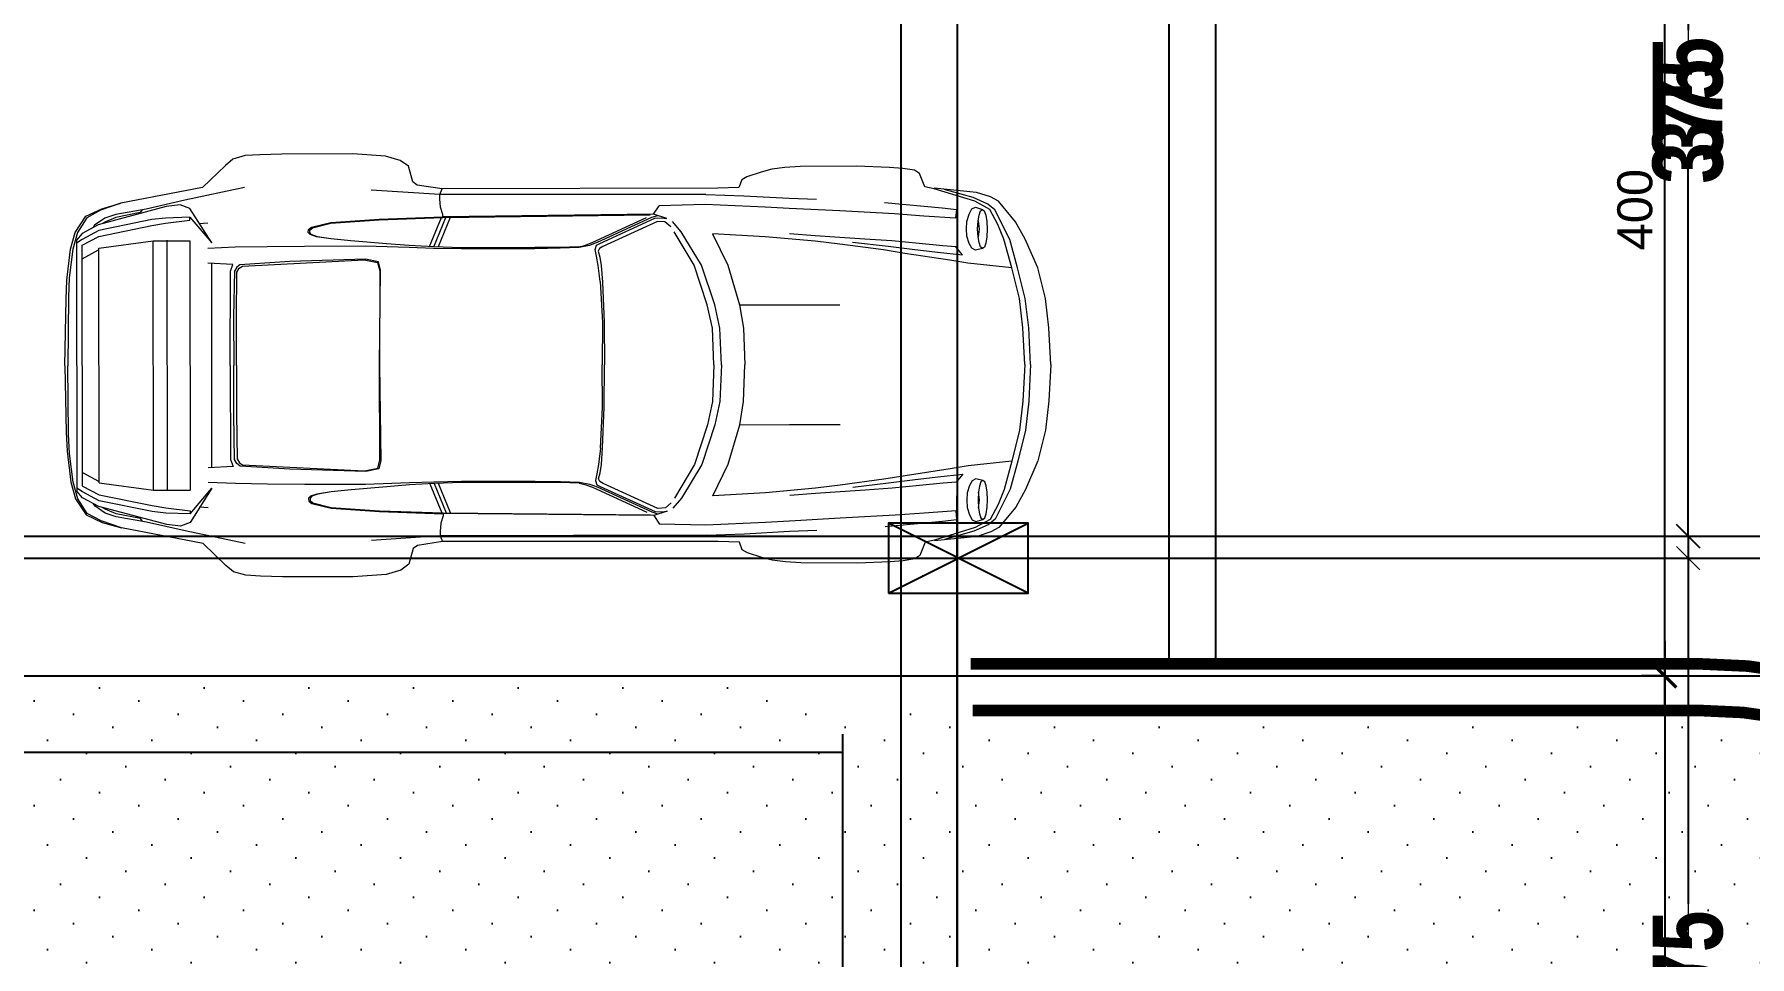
# Model space of a CAD drawing. Extents: x 285329 to 658348, y -83126 to -16980.
# Drawn here: x 323740 to 324477, y -35148 to -34752 of the extents above; entities that cross this region are included whole.
import ezdxf

# ---------------------------------------------------------------- set-up
doc = ezdxf.new("R2010")
doc.units = 0
doc.layers.get('0').update_dxf_attribs({"linetype": 'CONTINUOUS'})
doc.layers.get('DEFPOINTS').update_dxf_attribs({"color": 9, "linetype": 'CONTINUOUS'})
for name, color, linetype in [('AXIS', 1, 'CONTINUOUS'), ('COLUMN', 5, 'CONTINUOUS'), ('DIM', 3, 'CONTINUOUS'), ('FURNITURE', 4, 'CONTINUOUS'), ('WALL', 7, 'CONTINUOUS'), ('WALL1', 2, 'CONTINUOUS')]:
    doc.layers.add(name, color=color, linetype=linetype)
doc.layers.add('FIGURES', color=153, linetype='CONTINUOUS', lineweight=0)
doc.layers.add('VIS', color=8, linetype='CONTINUOUS', lineweight=18)
doc.styles.add('CITYBLUEPRINT', font='cityb___.ttf', dxfattribs={"width": 0.8})
doc.styles.get("Standard").update_dxf_attribs({"font": 'sanss___.ttf', "height": 15})
doc.dimstyles.new('50', dxfattribs={"dimtxt": 30, "dimasz": 10, "dimexe": 5, "dimexo": 6, "dimgap": 5, "dimtad": 0, "dimdec": 0, "dimdsep": 46, "dimtxsty": 'CITYBLUEPRINT', "dimblk1": 'OBLIQUE', "dimblk2": 'OBLIQUE', "dimsah": 1, "dimcen": 0.05, "dimdle": 0.03, "dimclre": 22, "dimclrt": 7, "dimadec": 0, "dimazin": 0, "dimtfac": 1, "dimtdec": 0, "dimtix": 1, "dimtmove": 0, "dimatfit": 3, "dimldrblk": 'OBLIQUE', "dimfxl": 1, "dimtolj": 1, "dimtzin": 0, "dimarcsym": 0})
doc.dimstyles.get("Standard").update_dxf_attribs({"dimtxt": 50, "dimasz": 10, "dimexe": 10, "dimexo": 30, "dimgap": 5, "dimtad": 1, "dimdec": 0, "dimdsep": 46, "dimtxsty": 'Standard', "dimblk1": 'ARCHTICK', "dimblk2": 'ARCHTICK', "dimsah": 1, "dimcen": 2.5, "dimdle": 15, "dimclrd": 3, "dimclre": 3, "dimclrt": 3, "dimazin": 0, "dimtfac": 1, "dimtdec": 0, "dimtmove": 2, "dimatfit": 2, "dimldrblk": 'ARCHTICK', "dimfxl": 1.0455, "dimfxlon": 1, "dimtolj": 1, "dimtzin": 0, "dimarcsym": 0})

# ---------------------------------------------------------------- blocks, each defined once
blk = doc.blocks.new('_ARCHTICK')
at = {"color": 0, "linetype": 'ByBlock', "const_width": 0.15}
blk.add_lwpolyline([(-0.5, -0.5), (0.5, 0.5)], dxfattribs=at)
blk = doc.blocks.new('*D3024')
at = {"layer": 'DEFPOINTS', "color": 0, "linetype": 'ByBlock', "lineweight": 5, "ltscale": 3, "transparency": 16777216}
for p in [(324440.12, -34627.69), (324440.12, -34627.69), (324440.12, -35027.69)]:
    blk.add_point(p, dxfattribs=at)
at = {"layer": 'WALL1', "color": 3, "linetype": 'ByBlock', "lineweight": -2, "ltscale": 3, "transparency": 16777216}
for p, q in [((324440.12, -35042.69), (324440.12, -34612.69)), ((324440.12, -34627.69), (324430.12, -34627.69)), ((324440.12, -35027.69), (324430.12, -35027.69))]:
    blk.add_line(p, q, dxfattribs=at)
at = {"layer": 'WALL1', "color": 3, "linetype": 'ByBlock', "lineweight": -2, "ltscale": 3, "transparency": 16777216, "xscale": 10, "yscale": 10, "zscale": 10}
for p, rotation in [((324440.12, -34627.69), 90), ((324440.12, -35027.69), 270)]:
    blk.add_blockref('_ARCHTICK', p, dxfattribs=dict(at, rotation=rotation))
at = {"layer": 'WALL1', "color": 3, "linetype": 'ByBlock', "ltscale": 3, "transparency": 16777216, "insert": (324427.39, -34827.69), "char_height": 15, "attachment_point": 5, "rotation": 90}
blk.add_mtext('\\A1;400', dxfattribs=at)
blk = doc.blocks.new('*D3027')
at = {"layer": 'DEFPOINTS', "color": 0, "linetype": 'ByBlock', "lineweight": 5, "ltscale": 3, "transparency": 16777216}
for p in [(324402.81, -35027.69), (324402.81, -35427.69), (324440.12, -35427.69)]:
    blk.add_point(p, dxfattribs=at)
at = {"layer": 'WALL1', "color": 3, "linetype": 'ByBlock', "lineweight": -2, "ltscale": 3, "transparency": 16777216}
for p, q in [((324440.12, -35012.69), (324440.12, -35442.69)), ((324439.07, -35027.69), (324450.12, -35027.69)), ((324439.07, -35427.69), (324450.12, -35427.69))]:
    blk.add_line(p, q, dxfattribs=at)
at = {"layer": 'WALL1', "color": 3, "linetype": 'ByBlock', "lineweight": -2, "ltscale": 3, "transparency": 16777216, "xscale": 10, "yscale": 10, "zscale": 10}
for p, rotation in [((324440.12, -35027.69), 90), ((324440.12, -35427.69), 270)]:
    blk.add_blockref('_ARCHTICK', p, dxfattribs=dict(at, rotation=rotation))
at = {"layer": 'WALL1', "color": 3, "linetype": 'ByBlock', "ltscale": 3, "transparency": 16777216, "insert": (324427.39, -35227.69), "char_height": 15, "attachment_point": 5, "rotation": 90}
blk.add_mtext('\\A1;400', dxfattribs=at)
blk = doc.blocks.new('XREF1$0$02PCAR09')
at = {"color": 0, "linetype": 'ByBlock'}
for p, q in [((-138.14, 34.83), (-139.39, 33.77)), ((-136.04, 35.43), (-138.14, 34.83)), ((-133.57, 35.58), (-136.04, 35.43)), ((-129.86, 35.7), (-133.57, 35.58)), ((-117.88, 35.7), (-129.86, 35.7)), ((-112.33, 35.34), (-117.88, 35.7)), ((-109.85, 34.59), (-112.33, 35.34)), ((-139.39, 33.77), (-143.26, 30.05)), ((-108.47, 33.6), (-109.85, 34.59)), ((-107.73, 30.95), (-108.47, 33.6)), ((-48.85, 32.53), (-51.29, 31.76)), ((-47.09, 33.02), (-48.85, 32.53)), ((-44.85, 33.29), (-47.09, 33.02)), ((-42.26, 33.45), (-44.85, 33.29)), ((-32.75, 33.53), (-42.26, 33.45)), ((-27.18, 33.31), (-32.75, 33.53)), ((-24.96, 33.14), (-27.18, 33.31)), ((-22.98, 32.83), (-24.96, 33.14)), ((-22.13, 32.24), (-22.98, 32.83)), ((-21.22, 30), (-22.13, 32.24)), ((-143.26, 30.05), (-157.04, 27.42)), ((-136.16, 30.07), (-146.25, 27.9)), ((-103.18, 28.82), (-114.79, 29.59)), ((-107, 30.43), (-107.73, 30.95)), ((-102.8, 29.76), (-107, 30.43)), ((-103.18, 28.82), (-102.8, 29.76)), ((-56.22, 29.83), (-102.8, 29.76)), ((-52.64, 29.95), (-56.22, 29.83)), ((-52.16, 31.23), (-52.64, 29.95)), ((-51.29, 31.76), (-52.16, 31.23)), ((-19.65, 29.66), (-21.22, 30)), ((-12.48, 29.04), (-19.65, 29.78)), ((-12.79, 27.56), (-19.65, 29.66)), ((-13.04, 28.18), (-17.96, 29.55)), ((-10.14, 28.29), (-12.48, 29.04)), ((-162.98, 25.22), (-160.29, 26.5)), ((-160.49, 26.23), (-162.81, 24.98)), ((-149.39, 26.87), (-160.88, 23.8)), ((-157.04, 27.42), (-160.49, 26.23)), ((-160.29, 26.5), (-157.04, 27.42)), ((-152.81, 26.43), (-157.91, 25.53)), ((-153.47, 26.28), (-153.83, 25.85)), ((-146.25, 27.9), (-152.81, 26.43)), ((-147.04, 27.13), (-149.39, 26.87)), ((-145.43, 26.52), (-147.04, 27.13)), ((-141.73, 20.71), (-145.43, 26.52)), ((-58.2, 28.79), (-103.18, 28.82)), ((-103.18, 28.09), (-103.18, 28.82)), ((-103.06, 26.7), (-103.18, 28.09)), ((-102.68, 25.44), (-103.06, 26.7)), ((-67.1, 25.46), (-66.11, 26.89)), ((-58.32, 27.06), (-66.11, 26.89)), ((-48.2, 26.63), (-58.32, 27.06)), ((-58.2, 28.77), (-51.78, 28.55)), ((-51.78, 28.55), (-44.15, 28.14)), ((-44.15, 26.41), (-48.2, 26.63)), ((-44.15, 28.14), (-39.54, 27.93)), ((-35.6, 25.95), (-44.15, 26.41)), ((-28.03, 27.35), (-18.29, 26.45)), ((-18.29, 26.45), (-15.88, 26.19)), ((-15.88, 26.19), (-16.03, 24.72)), ((-13.76, 25.41), (-13.28, 26.26)), ((-13.28, 26.26), (-12.67, 26.55)), ((-10.59, 27.09), (-13.04, 28.18)), ((-10.26, 26.19), (-12.79, 27.56)), ((-12.67, 26.55), (-11.49, 26.19)), ((-11.81, 25.93), (-11.49, 26.19)), ((-11.49, 26.19), (-11.18, 25.93)), ((-9.43, 26.13), (-10.59, 27.09)), ((-8.9, 23.63), (-10.26, 26.19)), ((-8.78, 27.56), (-10.14, 28.29)), ((-6.9, 21.08), (-9.43, 26.13)), ((-5.94, 24.09), (-8.78, 27.56)), ((-164.79, 22.49), (-162.98, 25.22)), ((-162.81, 24.98), (-164.42, 22.49)), ((-160.88, 23.8), (-163.6, 22.32)), ((-161.5, 23.73), (-161.74, 23.33)), ((-159.78, 24.91), (-161.5, 23.73)), ((-151.85, 24.65), (-160.77, 22.81)), ((-160.77, 21.82), (-151.85, 23.66)), ((-159.78, 24.24), (-160.17, 23.99)), ((-157.91, 25.53), (-159.78, 24.91)), ((-157.91, 25.01), (-159.78, 24.24)), ((-153.83, 25.85), (-157.91, 25.01)), ((-149.51, 24.91), (-151.85, 24.65)), ((-151.85, 23.66), (-149.51, 24.04)), ((-145.43, 25.03), (-149.51, 24.91)), ((-149.51, 24.04), (-145.43, 24.53)), ((-145.43, 25.03), (-141.73, 20.73)), ((-145.43, 24.53), (-145.43, 25.03)), ((-142.39, 24.02), (-143.85, 23.95)), ((-125.37, 22.96), (-124.86, 23.34)), ((-125.13, 22.84), (-124.69, 23.22)), ((-124.86, 23.34), (-121.58, 24.14)), ((-124.69, 23.22), (-121.6, 24.01)), ((-121.6, 24.01), (-113.44, 24.57)), ((-121.58, 24.14), (-113.44, 24.69)), ((-113.44, 24.69), (-102.68, 25.08)), ((-113.44, 24.57), (-102.68, 24.96)), ((-104.9, 20.03), (-102.9, 24.96)), ((-104.22, 19.99), (-102.17, 24.96)), ((-101.45, 24.96), (-103.47, 19.98)), ((-67.1, 25.44), (-102.68, 25.06)), ((-102.68, 25.08), (-102.68, 25.44)), ((-102.68, 24.94), (-67.65, 25.32)), ((-102.68, 25.06), (-102.68, 24.94)), ((-77.45, 20.66), (-68.24, 24.88)), ((-67.39, 24.89), (-76.59, 20.66)), ((-76.17, 20.52), (-66.86, 24.77)), ((-66.4, 24.24), (-75.65, 20.03)), ((-66.42, 25.2), (-67.39, 24.89)), ((-67.1, 25.54), (-67.1, 25.54)), ((-64.81, 24.72), (-67.1, 25.46)), ((-66.86, 24.77), (-65.78, 24.81)), ((-65.14, 24.16), (-66.4, 24.24)), ((-65.78, 24.81), (-64.81, 24.72)), ((-64.13, 23.29), (-65.14, 24.16)), ((-62.4, 22.49), (-63.89, 24.21)), ((-26.33, 25.46), (-35.6, 25.95)), ((-21.41, 25.08), (-26.33, 25.46)), ((-16.03, 24.72), (-21.41, 25.08)), ((-14.22, 22.91), (-14.12, 24.14)), ((-14.12, 24.14), (-13.76, 25.41)), ((-12.31, 22.86), (-12.22, 24.26)), ((-12.22, 24.26), (-12.07, 25.22)), ((-12.22, 24.26), (-12.04, 22.86)), ((-12.07, 25.22), (-11.81, 25.93)), ((-11.18, 25.93), (-10.93, 25.22)), ((-10.93, 25.22), (-10.74, 24.13)), ((-10.74, 24.13), (-10.69, 22.86)), ((-7.91, 21.15), (-8.9, 23.63)), ((-4.27, 21.14), (-5.94, 24.09)), ((-165.56, 19.69), (-164.79, 22.49)), ((-164.42, 22.49), (-165.19, 19.69)), ((-163.6, 22.32), (-164.59, 21.21)), ((-163.6, 21.32), (-164.59, 20.71)), ((-164.59, -21.21), (-164.59, 21.21)), ((-160.77, 22.81), (-163.6, 21.32)), ((-163.6, 20.33), (-160.77, 21.82)), ((-163.6, 20.33), (-163.6, -20.33)), ((-160.77, 19.82), (-151.61, 21.07)), ((-151.61, 21.07), (-151.61, -21.07)), ((-151.61, 21.07), (-145.43, 21.07)), ((-149.26, 21.07), (-149.26, -21.19)), ((-145.43, -21.07), (-145.43, 21.07)), ((-125.42, 22.45), (-125.37, 22.96)), ((-125.08, 22.11), (-125.42, 22.45)), ((-125.15, 22.43), (-125.13, 22.84)), ((-124.89, 22.11), (-125.15, 22.43)), ((-124.01, 21.73), (-125.08, 22.11)), ((-123.84, 21.73), (-124.89, 22.11)), ((-121.62, 21.38), (-124.01, 21.73)), ((-121.62, 21.38), (-123.84, 21.73)), ((-118.22, 21.03), (-121.62, 21.38)), ((-112.19, 20.51), (-118.22, 21.03)), ((-108.37, 20.23), (-112.19, 20.51)), ((-78.74, 20.2), (-77.45, 20.66)), ((-77.21, 20.44), (-77.89, 20.2)), ((-76.59, 20.66), (-77.21, 20.44)), ((-76.71, 20.25), (-76.17, 20.52)), ((-60.22, 16.82), (-63.6, 22.49)), ((-58.97, 16.82), (-62.4, 22.49)), ((-57.13, 22.11), (-54.53, 16.8)), ((-48.2, 21.63), (-57.13, 22.11)), ((-39.78, 20.85), (-48.2, 21.63)), ((-39.78, 21.75), (-44.12, 22.11)), ((-35.6, 21.46), (-39.78, 21.75)), ((-35.6, 20.37), (-39.78, 20.85)), ((-31.38, 21.21), (-35.6, 21.46)), ((-28.21, 19.38), (-35.6, 20.37)), ((-33.48, 20.69), (-27.45, 19.99)), ((-26.79, 20.88), (-31.38, 21.21)), ((-22.2, 20.45), (-26.79, 20.88)), ((-18.2, 20.06), (-22.2, 20.45)), ((-14.12, 21.68), (-14.22, 22.91)), ((-13.76, 20.44), (-14.12, 21.68)), ((-13.28, 19.65), (-13.76, 20.44)), ((-12.24, 21.56), (-12.31, 22.86)), ((-12.04, 22.86), (-12.24, 21.56)), ((-12.07, 20.57), (-12.24, 21.58)), ((-11.81, 19.84), (-12.07, 20.57)), ((-10.93, 20.51), (-11.18, 19.81)), ((-10.74, 21.58), (-10.93, 20.51)), ((-10.69, 22.86), (-10.74, 21.58)), ((-6.56, 16.32), (-7.91, 21.15)), ((-5.57, 16.32), (-6.9, 21.08)), ((-2.17, 16.31), (-4.27, 21.14)), ((-166.21, 14.44), (-165.56, 19.69)), ((-165.19, 19.69), (-165.8, 14.82)), ((-163.6, 18.05), (-160.88, 19.53)), ((-160.77, 19.82), (-160.77, -19.82)), ((-137.77, 19.96), (-142.39, 19.75)), ((-132.34, 20.03), (-137.77, 19.96)), ((-128.55, 17.52), (-136.98, 17.01)), ((-136.55, 16.78), (-115.95, 17.82)), ((-126.04, 20.1), (-132.34, 20.03)), ((-115.76, 17.94), (-128.55, 17.52)), ((-115.78, 20.11), (-126.04, 20.1)), ((-115.95, 17.82), (-113.73, 17.36)), ((-108.37, 19.87), (-115.78, 20.11)), ((-113.56, 17.48), (-115.76, 17.94)), ((-113.2, 16.07), (-113.56, 17.48)), ((-104.22, 19.99), (-108.37, 20.23)), ((-104.27, 19.73), (-108.37, 19.87)), ((-99.56, 19.65), (-104.27, 19.73)), ((-99.52, 19.84), (-104.22, 19.99)), ((-87.11, 19.64), (-99.56, 19.65)), ((-87.11, 19.87), (-99.52, 19.84)), ((-82.86, 19.87), (-87.11, 19.87)), ((-82.86, 19.72), (-87.11, 19.64)), ((-79.67, 19.98), (-82.86, 19.87)), ((-79.63, 19.86), (-82.86, 19.72)), ((-79.67, 19.96), (-78.74, 20.2)), ((-77.89, 20.2), (-79.63, 19.86)), ((-76.95, 19.52), (-76.71, 20.25)), ((-76.73, 18.37), (-76.95, 19.52)), ((-76.42, 16.82), (-76.73, 18.37)), ((-76.22, 19.69), (-76.44, 19.24)), ((-76.44, 19.24), (-76.15, 18.22)), ((-75.65, 20.03), (-76.22, 19.69)), ((-76.15, 18.22), (-75.93, 16.82)), ((-24.62, 18.78), (-28.21, 19.38)), ((-27.45, 19.99), (-23.36, 19.5)), ((-17.01, 17.6), (-24.62, 18.78)), ((-23.36, 19.5), (-19.12, 18.97)), ((-19.12, 18.97), (-14.89, 18.51)), ((-16, 19.87), (-18.2, 20.06)), ((-13.95, 17.11), (-17.01, 17.6)), ((-14.89, 18.51), (-16, 19.87)), ((-12.67, 19.33), (-13.28, 19.65)), ((-11.49, 19.6), (-12.67, 19.33)), ((-11.49, 19.6), (-11.81, 19.84)), ((-11.18, 19.81), (-11.49, 19.6)), ((-165.8, 14.82), (-165.94, 11.59)), ((-138.14, 17.06), (-142.38, 17.26)), ((-141.73, 17.26), (-141.73, -17.16)), ((-138.66, 0), (-138.57, 15.9)), ((-138.57, 15.9), (-138.14, 17.06)), ((-137.9, 15.9), (-138.04, 8.28)), ((-137.51, 16.58), (-137.9, 15.9)), ((-137.56, 8.16), (-137.48, 15.78)), ((-136.98, 17.01), (-137.51, 16.58)), ((-137.48, 15.78), (-137.08, 16.44)), ((-137.08, 16.44), (-136.55, 16.78)), ((-113.73, 17.36), (-113.35, 15.95)), ((-113.4, -0.02), (-113.2, 16.07)), ((-113.35, 15.95), (-113.4, 0.02)), ((-76.1, 14.07), (-76.42, 16.82)), ((-75.93, 16.82), (-75.72, 13.98)), ((-60.22, 16.82), (-60.22, 16.82)), ((-58, 10.14), (-60.22, 16.82)), ((-56.75, 10.14), (-58.97, 16.82)), ((-54.53, 16.8), (-52.55, 10.14)), ((-6.56, 16.32), (-13.95, 17.11)), ((-5.26, 11.13), (-6.56, 16.32)), ((-4.27, 11.13), (-5.57, 16.32)), ((-0.87, 11.13), (-2.17, 16.31)), ((-166.35, 11.22), (-166.21, 14.44)), ((-165.94, 11.59), (-166.08, 0)), ((-76.1, 14.07), (-75.74, 7.15)), ((-75.72, 13.98), (-75.43, 7.15)), ((-166.57, 0.02), (-166.35, 11.22)), ((-57.13, 6.18), (-58, 10.14)), ((-55.9, 6.18), (-56.75, 10.14)), ((-52.55, 10.14), (-44.12, 10.09)), ((-52.55, 10.14), (-51.92, 6.18)), ((-44.12, 10.09), (-35.6, 10.09)), ((-4.7, 6.2), (-5.26, 11.13)), ((-3.7, 6.2), (-4.27, 11.13)), ((-0.31, 6.18), (-0.87, 11.13)), ((-138.04, 8.28), (-138.04, 0)), ((-137.56, 0), (-137.56, 8.16)), ((-75.74, 7.15), (-75.77, 0)), ((-75.43, 7.15), (-75.4, 0)), ((-56.89, 0), (-57.13, 6.18)), ((-55.64, 0), (-55.9, 6.18)), ((-51.92, 6.18), (-51.68, 0)), ((-4.39, 0), (-4.7, 6.2)), ((-3.4, 0), (-3.7, 6.2)), ((0, 0), (-0.31, 6.18)), ((-165.94, -11.59), (-166.08, 0)), ((-138.66, 0), (-138.57, -15.9)), ((-138.04, -8.28), (-138.04, 0)), ((-137.56, 0), (-137.56, -8.16)), ((-113.4, 0.02), (-113.2, -16.07)), ((-75.74, -7.15), (-75.77, 0)), ((-75.43, -7.15), (-75.4, 0)), ((-56.89, 0), (-57.13, -6.18)), ((-55.64, 0), (-55.9, -6.18)), ((-51.92, -6.18), (-51.68, 0)), ((-4.39, 0), (-4.7, -6.2)), ((-3.4, 0), (-3.7, -6.2)), ((0, 0), (-0.31, -6.18)), ((-166.57, -0.02), (-166.35, -11.22)), ((-113.35, -15.95), (-113.4, -0.02)), ((-137.9, -15.9), (-138.04, -8.28)), ((-137.56, -8.16), (-137.48, -15.78)), ((-76.1, -14.07), (-75.74, -7.15)), ((-75.72, -13.98), (-75.43, -7.15)), ((-57.13, -6.18), (-58, -10.14)), ((-55.9, -6.18), (-56.75, -10.14)), ((-52.55, -10.14), (-51.92, -6.18)), ((-4.7, -6.2), (-5.26, -11.13)), ((-3.7, -6.2), (-4.27, -11.13)), ((-0.31, -6.18), (-0.87, -11.13)), ((-166.35, -11.22), (-166.21, -14.44)), ((-58, -10.14), (-60.22, -16.82)), ((-56.75, -10.14), (-58.97, -16.82)), ((-54.53, -16.8), (-52.55, -10.14)), ((-52.55, -10.14), (-44.12, -10.09)), ((-44.12, -10.09), (-35.6, -10.09)), ((-5.26, -11.13), (-6.56, -16.32)), ((-4.27, -11.13), (-5.57, -16.32)), ((-0.87, -11.13), (-2.17, -16.31)), ((-166.21, -14.44), (-165.56, -19.69)), ((-165.8, -14.82), (-165.94, -11.59)), ((-76.1, -14.07), (-76.42, -16.82)), ((-75.93, -16.82), (-75.72, -13.98)), ((-165.19, -19.69), (-165.8, -14.82)), ((-138.14, -17.06), (-142.38, -17.26)), ((-138.57, -15.9), (-138.14, -17.06)), ((-137.51, -16.58), (-137.9, -15.9)), ((-136.98, -17.01), (-137.51, -16.58)), ((-137.48, -15.78), (-137.08, -16.44)), ((-137.08, -16.44), (-136.55, -16.78)), ((-128.55, -17.52), (-136.98, -17.01)), ((-136.55, -16.78), (-115.95, -17.82)), ((-115.95, -17.82), (-113.73, -17.36)), ((-113.73, -17.36), (-113.35, -15.95)), ((-113.2, -16.07), (-113.56, -17.48)), ((-76.42, -16.82), (-76.73, -18.37)), ((-76.15, -18.22), (-75.93, -16.82)), ((-60.22, -16.82), (-63.6, -22.49)), ((-58.97, -16.82), (-62.4, -22.49)), ((-60.22, -16.82), (-60.22, -16.82)), ((-57.13, -22.11), (-54.53, -16.8)), ((-13.95, -17.11), (-17.01, -17.6)), ((-6.56, -16.32), (-13.95, -17.11)), ((-6.56, -16.32), (-7.91, -21.15)), ((-5.57, -16.32), (-6.9, -21.08)), ((-2.17, -16.31), (-4.27, -21.14)), ((-165.56, -19.69), (-164.79, -22.49)), ((-164.42, -22.49), (-165.19, -19.69)), ((-163.6, -18.05), (-160.88, -19.53)), ((-160.77, -19.82), (-151.61, -21.07)), ((-137.77, -19.96), (-142.39, -19.75)), ((-132.34, -20.03), (-137.77, -19.96)), ((-126.04, -20.1), (-132.34, -20.03)), ((-115.76, -17.94), (-128.55, -17.52)), ((-115.78, -20.11), (-126.04, -20.1)), ((-108.37, -19.87), (-115.78, -20.11)), ((-113.56, -17.48), (-115.76, -17.94)), ((-108.37, -20.23), (-112.19, -20.51)), ((-104.27, -19.73), (-108.37, -19.87)), ((-104.22, -19.99), (-108.37, -20.23)), ((-104.9, -20.03), (-102.9, -24.96)), ((-99.56, -19.65), (-104.27, -19.73)), ((-99.52, -19.84), (-104.22, -19.99)), ((-104.22, -19.99), (-102.17, -24.96)), ((-101.45, -24.96), (-103.47, -19.98)), ((-87.11, -19.64), (-99.56, -19.65)), ((-87.11, -19.87), (-99.52, -19.84)), ((-82.86, -19.72), (-87.11, -19.64)), ((-82.86, -19.87), (-87.11, -19.87)), ((-79.63, -19.86), (-82.86, -19.72)), ((-79.67, -19.98), (-82.86, -19.87)), ((-79.67, -19.96), (-78.74, -20.2)), ((-77.89, -20.2), (-79.63, -19.86)), ((-78.74, -20.2), (-77.45, -20.66)), ((-77.21, -20.44), (-77.89, -20.2)), ((-76.73, -18.37), (-76.95, -19.52)), ((-76.95, -19.52), (-76.71, -20.25)), ((-76.71, -20.25), (-76.17, -20.52)), ((-76.44, -19.24), (-76.15, -18.22)), ((-76.22, -19.69), (-76.44, -19.24)), ((-75.65, -20.03), (-76.22, -19.69)), ((-66.4, -24.24), (-75.65, -20.03)), ((-28.21, -19.38), (-35.6, -20.37)), ((-33.48, -20.69), (-27.45, -19.99)), ((-24.62, -18.78), (-28.21, -19.38)), ((-27.45, -19.99), (-23.36, -19.5)), ((-17.01, -17.6), (-24.62, -18.78)), ((-23.36, -19.5), (-19.12, -18.97)), ((-18.2, -20.06), (-22.2, -20.45)), ((-19.12, -18.97), (-14.89, -18.51)), ((-16, -19.87), (-18.2, -20.06)), ((-14.89, -18.51), (-16, -19.87)), ((-13.28, -19.65), (-13.76, -20.44)), ((-12.67, -19.33), (-13.28, -19.65)), ((-11.49, -19.6), (-12.67, -19.33)), ((-11.81, -19.84), (-12.07, -20.57)), ((-11.49, -19.6), (-11.81, -19.84)), ((-11.18, -19.81), (-11.49, -19.6)), ((-10.93, -20.51), (-11.18, -19.81)), ((-164.79, -22.49), (-162.98, -25.22)), ((-163.6, -21.32), (-164.59, -20.71)), ((-163.6, -22.32), (-164.59, -21.21)), ((-162.81, -24.98), (-164.42, -22.49)), ((-163.6, -20.33), (-160.77, -21.82)), ((-160.77, -22.81), (-163.6, -21.32)), ((-160.88, -23.8), (-163.6, -22.32)), ((-160.77, -21.82), (-151.85, -23.66)), ((-151.85, -24.65), (-160.77, -22.81)), ((-151.61, -21.07), (-145.43, -21.07)), ((-141.73, -20.71), (-145.43, -26.52)), ((-145.43, -25.03), (-141.73, -20.73)), ((-125.08, -22.11), (-125.42, -22.45)), ((-125.42, -22.45), (-125.37, -22.96)), ((-125.37, -22.96), (-124.86, -23.34)), ((-124.89, -22.11), (-125.15, -22.43)), ((-125.15, -22.43), (-125.13, -22.84)), ((-125.13, -22.84), (-124.69, -23.22)), ((-124.01, -21.73), (-125.08, -22.11)), ((-123.84, -21.73), (-124.89, -22.11)), ((-121.62, -21.38), (-124.01, -21.73)), ((-121.62, -21.38), (-123.84, -21.73)), ((-118.22, -21.03), (-121.62, -21.38)), ((-112.19, -20.51), (-118.22, -21.03)), ((-77.45, -20.66), (-68.24, -24.88)), ((-76.59, -20.66), (-77.21, -20.44)), ((-67.39, -24.89), (-76.59, -20.66)), ((-76.17, -20.52), (-66.86, -24.77)), ((-62.4, -22.49), (-63.89, -24.21)), ((-48.2, -21.63), (-57.13, -22.11)), ((-39.78, -20.85), (-48.2, -21.63)), ((-39.78, -21.75), (-44.12, -22.11)), ((-35.6, -20.37), (-39.78, -20.85)), ((-35.6, -21.46), (-39.78, -21.75)), ((-31.38, -21.21), (-35.6, -21.46)), ((-26.79, -20.88), (-31.38, -21.21)), ((-22.2, -20.45), (-26.79, -20.88)), ((-14.12, -21.68), (-14.22, -22.91)), ((-14.22, -22.91), (-14.12, -24.14)), ((-13.76, -20.44), (-14.12, -21.68)), ((-12.24, -21.56), (-12.31, -22.86)), ((-12.31, -22.86), (-12.22, -24.26)), ((-12.07, -20.57), (-12.24, -21.58)), ((-12.04, -22.86), (-12.24, -21.56)), ((-12.22, -24.26), (-12.04, -22.86)), ((-10.74, -21.58), (-10.93, -20.51)), ((-10.69, -22.86), (-10.74, -21.58)), ((-10.74, -24.13), (-10.69, -22.86)), ((-6.9, -21.08), (-9.43, -26.13)), ((-7.91, -21.15), (-8.9, -23.63)), ((-4.27, -21.14), (-5.94, -24.09)), ((-162.98, -25.22), (-160.29, -26.5)), ((-160.49, -26.23), (-162.81, -24.98)), ((-161.5, -23.73), (-161.74, -23.33)), ((-159.78, -24.91), (-161.5, -23.73)), ((-149.39, -26.87), (-160.88, -23.8)), ((-159.78, -24.24), (-160.17, -23.99)), ((-157.91, -25.01), (-159.78, -24.24)), ((-157.91, -25.53), (-159.78, -24.91)), ((-153.83, -25.85), (-157.91, -25.01)), ((-152.81, -26.43), (-157.91, -25.53)), ((-153.47, -26.28), (-153.83, -25.85)), ((-151.85, -23.66), (-149.51, -24.04)), ((-149.51, -24.91), (-151.85, -24.65)), ((-149.51, -24.04), (-145.43, -24.53)), ((-145.43, -25.03), (-149.51, -24.91)), ((-145.43, -24.53), (-145.43, -25.03)), ((-142.39, -24.02), (-143.85, -23.95)), ((-124.86, -23.34), (-121.58, -24.14)), ((-124.69, -23.22), (-121.6, -24.01)), ((-121.6, -24.01), (-113.44, -24.57)), ((-121.58, -24.14), (-113.44, -24.69)), ((-113.44, -24.57), (-102.68, -24.96)), ((-113.44, -24.69), (-102.68, -25.08)), ((-102.68, -25.44), (-103.06, -26.7)), ((-102.68, -25.06), (-102.68, -24.94)), ((-102.68, -24.94), (-67.65, -25.32)), ((-67.1, -25.44), (-102.68, -25.06)), ((-102.68, -25.08), (-102.68, -25.44)), ((-66.42, -25.2), (-67.39, -24.89)), ((-64.81, -24.72), (-67.1, -25.46)), ((-67.1, -25.46), (-66.11, -26.89)), ((-67.1, -25.54), (-67.1, -25.54)), ((-66.86, -24.77), (-65.78, -24.81)), ((-65.14, -24.16), (-66.4, -24.24)), ((-65.78, -24.81), (-64.81, -24.72)), ((-64.13, -23.29), (-65.14, -24.16)), ((-35.6, -25.95), (-44.15, -26.41)), ((-26.33, -25.46), (-35.6, -25.95)), ((-21.41, -25.08), (-26.33, -25.46)), ((-16.03, -24.72), (-21.41, -25.08)), ((-15.88, -26.19), (-16.03, -24.72)), ((-14.12, -24.14), (-13.76, -25.41)), ((-13.76, -25.41), (-13.28, -26.26)), ((-12.22, -24.26), (-12.07, -25.22)), ((-12.07, -25.22), (-11.81, -25.93)), ((-11.81, -25.93), (-11.49, -26.19)), ((-11.49, -26.19), (-11.18, -25.93)), ((-11.18, -25.93), (-10.93, -25.22)), ((-10.93, -25.22), (-10.74, -24.13)), ((-8.9, -23.63), (-10.26, -26.19)), ((-5.94, -24.09), (-8.78, -27.56)), ((-157.04, -27.42), (-160.49, -26.23)), ((-160.29, -26.5), (-157.04, -27.42)), ((-143.26, -30.05), (-157.04, -27.42)), ((-146.25, -27.9), (-152.81, -26.43)), ((-147.04, -27.13), (-149.39, -26.87)), ((-145.43, -26.52), (-147.04, -27.13)), ((-136.16, -30.07), (-146.25, -27.9)), ((-103.18, -28.82), (-114.79, -29.59)), ((-103.06, -26.7), (-103.18, -28.09)), ((-103.18, -28.09), (-103.18, -28.82)), ((-58.2, -28.79), (-103.18, -28.82)), ((-103.18, -28.82), (-102.8, -29.76)), ((-58.32, -27.06), (-66.11, -26.89)), ((-48.2, -26.63), (-58.32, -27.06)), ((-58.2, -28.77), (-51.78, -28.55)), ((-51.78, -28.55), (-44.15, -28.14)), ((-44.15, -26.41), (-48.2, -26.63)), ((-44.15, -28.14), (-39.54, -27.93)), ((-28.03, -27.35), (-18.29, -26.45)), ((-12.79, -27.56), (-19.65, -29.66)), ((-18.29, -26.45), (-15.88, -26.19)), ((-13.04, -28.18), (-17.96, -29.55)), ((-13.28, -26.26), (-12.67, -26.55)), ((-10.59, -27.09), (-13.04, -28.18)), ((-10.26, -26.19), (-12.79, -27.56)), ((-12.67, -26.55), (-11.49, -26.19)), ((-10.14, -28.29), (-12.48, -29.04)), ((-9.43, -26.13), (-10.59, -27.09)), ((-8.78, -27.56), (-10.14, -28.29)), ((-139.39, -33.77), (-143.26, -30.05)), ((-107.73, -30.95), (-108.47, -33.6)), ((-107, -30.43), (-107.73, -30.95)), ((-102.8, -29.76), (-107, -30.43)), ((-56.22, -29.83), (-102.8, -29.76)), ((-52.64, -29.95), (-56.22, -29.83)), ((-52.16, -31.23), (-52.64, -29.95)), ((-51.29, -31.76), (-52.16, -31.23)), ((-48.85, -32.53), (-51.29, -31.76)), ((-21.22, -30), (-22.13, -32.24)), ((-19.65, -29.66), (-21.22, -30)), ((-12.48, -29.04), (-19.65, -29.78)), ((-138.14, -34.83), (-139.39, -33.77)), ((-109.85, -34.59), (-112.33, -35.34)), ((-108.47, -33.6), (-109.85, -34.59)), ((-47.09, -33.02), (-48.85, -32.53)), ((-44.85, -33.29), (-47.09, -33.02)), ((-42.26, -33.45), (-44.85, -33.29)), ((-32.75, -33.53), (-42.26, -33.45)), ((-27.18, -33.31), (-32.75, -33.53)), ((-24.96, -33.14), (-27.18, -33.31)), ((-22.98, -32.83), (-24.96, -33.14)), ((-22.13, -32.24), (-22.98, -32.83)), ((-136.04, -35.43), (-138.14, -34.83)), ((-133.57, -35.58), (-136.04, -35.43)), ((-129.86, -35.7), (-133.57, -35.58)), ((-117.88, -35.7), (-129.86, -35.7)), ((-112.33, -35.34), (-117.88, -35.7))]:
    blk.add_line(p, q, dxfattribs=at)
blk = doc.blocks.new('_Oblique')
at = {"color": 0, "lineweight": -2}
blk.add_line((-0.5, -0.5), (0.5, 0.5), dxfattribs=at)
blk = doc.blocks.new('*D3056')
at = {"layer": 'DEFPOINTS', "color": 0, "linetype": 'Continuous', "lineweight": 5, "transparency": 16777216}
for p in [(324473.99, -34592.98), (324450.16, -34967.73), (324450.16, -34967.73)]:
    blk.add_point(p, dxfattribs=at)
at = {"layer": 'DIM', "color": 22, "linetype": 'Continuous', "lineweight": -2, "transparency": 16777216}
for p, q in [((324467.99, -34592.98), (324445.16, -34592.98)), ((324444.16, -34967.73), (324445.16, -34967.73))]:
    blk.add_line(p, q, dxfattribs=at)
at = {"layer": 'DIM', "color": 0, "linetype": 'Continuous', "lineweight": -2, "transparency": 16777216}
for p, q in [((324450.16, -34592.95), (324450.16, -34750.67)), ((324450.16, -34967.76), (324450.16, -34810.04))]:
    blk.add_line(p, q, dxfattribs=at)
at = {"layer": 'DIM', "color": 0, "linetype": 'Continuous', "lineweight": -2, "transparency": 16777216, "xscale": 10, "yscale": 10, "zscale": 10}
for p, rotation in [((324450.16, -34592.98), 90), ((324450.16, -34967.73), 270)]:
    blk.add_blockref('_Oblique', p, dxfattribs=dict(at, rotation=rotation))
at = {"layer": 'DIM', "color": 7, "linetype": 'Continuous', "lineweight": 5, "transparency": 16777216, "insert": (324450.16, -34780.35), "char_height": 30, "attachment_point": 5, "rotation": 90, "style": 'CITYBLUEPRINT'}
blk.add_mtext('\\A1;375', dxfattribs=at)
blk = doc.blocks.new('*D3057')
at = {"layer": 'DEFPOINTS', "color": 0, "linetype": 'Continuous', "lineweight": 5, "transparency": 16777216}
for p in [(324450.16, -34967.73), (324450.16, -35342.48), (324450.16, -35342.48)]:
    blk.add_point(p, dxfattribs=at)
at = {"layer": 'DIM', "color": 22, "linetype": 'Continuous', "lineweight": -2, "transparency": 16777216}
for p, q in [((324444.16, -34967.73), (324445.16, -34967.73)), ((324444.16, -35342.48), (324445.16, -35342.48))]:
    blk.add_line(p, q, dxfattribs=at)
at = {"layer": 'DIM', "color": 0, "linetype": 'Continuous', "lineweight": -2, "transparency": 16777216}
for p, q in [((324450.16, -34967.7), (324450.16, -35125.42)), ((324450.16, -35342.51), (324450.16, -35184.79))]:
    blk.add_line(p, q, dxfattribs=at)
at = {"layer": 'DIM', "color": 0, "linetype": 'Continuous', "lineweight": -2, "transparency": 16777216, "xscale": 10, "yscale": 10, "zscale": 10}
for p, rotation in [((324450.16, -34967.73), 90), ((324450.16, -35342.48), 270)]:
    blk.add_blockref('_Oblique', p, dxfattribs=dict(at, rotation=rotation))
at = {"layer": 'DIM', "color": 7, "linetype": 'Continuous', "lineweight": 5, "transparency": 16777216, "insert": (324450.16, -35155.11), "char_height": 30, "attachment_point": 5, "rotation": 90, "style": 'CITYBLUEPRINT'}
blk.add_mtext('\\A1;375', dxfattribs=at)
blk = doc.blocks.new('COLUMN')
at = {"layer": 'AXIS'}
for p, q in [((236924.7, -9644.26), (236984.7, -9674.26)), ((236984.7, -9644.26), (236924.7, -9674.26))]:
    blk.add_line(p, q, dxfattribs=at)
at = {"layer": 'COLUMN'}
blk.add_lwpolyline([(236924.7, -9644.26), (236984.7, -9644.26), (236984.7, -9674.26), (236924.7, -9674.26)], close=True, dxfattribs=at)
blk = doc.blocks.new('*D2207')
at = {"layer": 'DEFPOINTS', "color": 0, "linetype": 'Continuous', "lineweight": 5, "transparency": 16777216}
for p in [(329436.74, -11829.25), (329436.74, -12204), (329436.74, -12204)]:
    blk.add_point(p, dxfattribs=at)
at = {"layer": 'VIS', "color": 22, "linetype": 'Continuous', "lineweight": -2, "transparency": 16777216}
for p, q in [((329430.74, -11829.25), (329431.74, -11829.25)), ((329430.74, -12204), (329431.74, -12204))]:
    blk.add_line(p, q, dxfattribs=at)
at = {"layer": 'VIS', "color": 24, "linetype": 'Continuous', "lineweight": -2, "transparency": 16777216}
for p, q in [((329436.74, -11829.22), (329436.74, -11986.94)), ((329436.74, -12204.03), (329436.74, -12046.31))]:
    blk.add_line(p, q, dxfattribs=at)
at = {"layer": 'VIS', "color": 24, "linetype": 'Continuous', "lineweight": -2, "transparency": 16777216, "xscale": 10, "yscale": 10, "zscale": 10}
for p, rotation in [((329436.74, -11829.25), 90), ((329436.74, -12204), 270)]:
    blk.add_blockref('_Oblique', p, dxfattribs=dict(at, rotation=rotation))
at = {"layer": 'VIS', "color": 30, "linetype": 'Continuous', "lineweight": 5, "transparency": 16777216, "insert": (329436.74, -12016.63), "char_height": 30, "attachment_point": 5, "rotation": 90, "style": 'CITYBLUEPRINT'}
blk.add_mtext('\\A1;375', dxfattribs=at)
blk = doc.blocks.new('*D2208')
at = {"layer": 'DEFPOINTS', "color": 0, "linetype": 'Continuous', "lineweight": 5, "transparency": 16777216}
for p in [(329436.74, -12204), (329436.74, -12603.67), (329436.74, -12603.67)]:
    blk.add_point(p, dxfattribs=at)
at = {"layer": 'VIS', "color": 22, "linetype": 'Continuous', "lineweight": -2, "transparency": 16777216}
for p, q in [((329430.74, -12204), (329431.74, -12204)), ((329430.74, -12603.67), (329431.74, -12603.67))]:
    blk.add_line(p, q, dxfattribs=at)
at = {"layer": 'VIS', "color": 24, "linetype": 'Continuous', "lineweight": -2, "transparency": 16777216}
for p, q in [((329436.74, -12203.97), (329436.74, -12368.34)), ((329436.74, -12603.7), (329436.74, -12439.34))]:
    blk.add_line(p, q, dxfattribs=at)
at = {"layer": 'VIS', "color": 24, "linetype": 'Continuous', "lineweight": -2, "transparency": 16777216, "xscale": 10, "yscale": 10, "zscale": 10}
for p, rotation in [((329436.74, -12204), 90), ((329436.74, -12603.67), 270)]:
    blk.add_blockref('_Oblique', p, dxfattribs=dict(at, rotation=rotation))
at = {"layer": 'VIS', "color": 30, "linetype": 'Continuous', "lineweight": 5, "transparency": 16777216, "insert": (329436.74, -12403.84), "char_height": 30, "attachment_point": 5, "rotation": 90, "style": 'CITYBLUEPRINT'}
blk.add_mtext('\\A1;400', dxfattribs=at)
blk = doc.blocks.new('cbcb')
at = {"layer": 'AXIS'}
for p, q in [((329123.22, -10741.85), (329122.69, -14326.13)), ((327229.23, -12204), (329570.32, -12204))]:
    blk.add_line(p, q, dxfattribs=at)
at = {"layer": 'WALL', "linetype": 'Continuous', "ltscale": 3}
blk.add_lwpolyline([(329108.22, -12211.76), (329108.01, -12211.76)], dxfattribs=at)
at = {"layer": 'WALL', "linetype": 'Continuous', "xscale": -1, "rotation": 180}
blk.add_blockref('COLUMN', (92168.83, -21863.26), dxfattribs=at)
at = {"layer": 'VIS', "linetype": 'Continuous', "lineweight": 5}
for base, p1, p2, picture, middle in [((329436.74, -12204), (329436.74, -11829.25), (329436.74, -12204), '*D2207', (329436.74, -12016.63)), ((329436.74, -12603.67), (329436.74, -12204), (329436.74, -12603.67), '*D2208', (329436.74, -12403.84))]:
    dim = blk.add_linear_dim(base=base, p1=p1, p2=p2, angle=90, dimstyle='50', override={"dimtmove": 1}, dxfattribs=at)
    dim.commit()
    dim.dimension.update_dxf_attribs({"geometry": picture, "text_midpoint": middle})

msp = doc.modelspace()

# ---------------------------------------------------------------- hatches: boundary and pattern name
at = {"layer": 'FURNITURE', "ltscale": 3}
h = msp.add_hatch(dxfattribs=at)
h.set_pattern_fill('DOTS', color=256, scale=10, angle=45, style=0)
h.set_pattern_definition([(45, (14909.404, -13934.857), (-5.6126601, 16.8379802), [0, -15.875])])
h.paths.add_polyline_path([(324087.3, -35060.49), (323671.82, -35060.49), (323671.82, -35199.95), (323848.67, -35199.95), (323931.32, -35151.32), (323931.32, -35199.95), (324087.3, -35199.95)], flags=17)
h.paths.add_polyline_path([(324087.3, -35199.95), (323931.32, -35199.95), (323931.32, -35248.59), (323848.67, -35199.95), (323671.82, -35199.95), (323671.82, -35402.69), (324087.3, -35402.69)])
h.paths.add_polyline_path([(324112.3, -35199.95), (324087.3, -35199.95), (324087.3, -35402.69), (324112.3, -35402.69)])
h.paths.add_polyline_path([(324112.3, -35042.53), (324082.3, -35042.53), (324082.3, -35027.69), (323671.82, -35027.69), (323671.82, -35060.49), (324087.3, -35060.49), (324087.3, -35199.95), (324112.3, -35199.95)])
h.paths.add_polyline_path([(324455.14, -35042.53), (324143.12, -35042.53), (324142.3, -35042.53), (324112.3, -35042.53), (324112.3, -35199.95), (324254.47, -35199.95, -0.414214), (324454.47, -35399.95), (324454.47, -35427.53), (324572.72, -35427.53, -0.997786), (324672.72, -35427.75), (324690.86, -35427.75), (324652.1, -35207.81, 0.363992)])
h.paths.add_polyline_path([(324254.47, -35199.95), (324112.3, -35199.95), (324112.3, -35402.69), (324137.3, -35402.69, -0.146797), (324202.42, -35427.53), (324454.47, -35427.53), (324454.47, -35399.95, 0.414214)], flags=17)
h.paths.add_polyline_path([(324415.91, -35247.81), (324415.91, -35207.57), (324438.87, -35207.57), (324438.87, -35247.81)], flags=24)

# ---------------------------------------------------------------- linework, layer by layer
at = {"layer": 'AXIS'}
for p, q in [((324112.3, -33436.35), (324112.3, -37458.98)), ((322319.78, -35027.69), (324573.05, -35027.69))]:
    msp.add_line(p, q, dxfattribs=at)
at = {"layer": 'DIM'}
for p, q in [((324136.64, -33880.33), (324136.12, -37464.61)), ((322258.53, -34967.73), (324585.39, -34967.73))]:
    msp.add_line(p, q, dxfattribs=at)
at = {"layer": 'FURNITURE', "ltscale": 3}
for p, q in [((324087.3, -35052.69), (324087.3, -35402.69)), ((324087.3, -35060.49), (323646.82, -35060.49))]:
    msp.add_line(p, q, dxfattribs=at)
at = {"layer": 'WALL', "linetype": 'Continuous', "ltscale": 3}
for points in [[(324227.3, -34652.69), (324227.3, -35022.53)], [(324227.3, -34652.69), (324227.3, -35022.53)], [(324247.3, -34652.69), (324247.3, -35022.53)], [(324247.3, -34652.69), (324247.3, -35022.53)]]:
    msp.add_lwpolyline(points, dxfattribs=at)
at = {"layer": 'WALL', "linetype": 'Continuous', "ltscale": 3, "const_width": 5}
for points in [[(324747.3, -36337.61), (324747.3, -36592.69), (324747.3, -35632.73), (324671.8, -35204.34, 0.363992), (324455.14, -35022.53), (324142.3, -35022.53)], [(324727.3, -36592.69), (324727.3, -35634.48), (324652.1, -35207.81, 0.363992), (324455.14, -35042.53), (324143.12, -35042.53)]]:
    msp.add_lwpolyline(points, format="xyb", dxfattribs=at)

# ---------------------------------------------------------------- block references
at = {"layer": 'FIGURES', "lineweight": 0, "xscale": -2.539999999841102, "yscale": 2.53999999910593, "zscale": 2.540000000000873, "rotation": 180.076842413783}
msp.add_blockref('XREF1$0$02PCAR09', (324176.62, -34894.05, -260.83), dxfattribs=at)
at = {"layer": 'VIS', "linetype": 'Continuous', "lineweight": 5}
msp.add_blockref('cbcb', (-4986.58, -22773.18), dxfattribs=at)

# ---------------------------------------------------------------- dimensions: what is measured, and where the dimension line sits
at = {"layer": 'DIM', "linetype": 'Continuous', "lineweight": 5}
for base, p1, p2, picture, middle in [((324450.16, -34967.73), (324473.99, -34592.98), (324450.16, -34967.73), '*D3056', (324450.16, -34780.35)), ((324450.16, -35342.48), (324450.16, -34967.73), (324450.16, -35342.48), '*D3057', (324450.16, -35155.11))]:
    dim = msp.add_linear_dim(base=base, p1=p1, p2=p2, angle=90, dimstyle='50', override={"dimtmove": 1}, dxfattribs=at)
    dim.commit()
    dim.dimension.update_dxf_attribs({"geometry": picture, "text_midpoint": middle})
at = {"layer": 'WALL1', "linetype": 'ByBlock', "ltscale": 3}
dim = msp.add_linear_dim(base=(324440.12, -34627.69), p1=(324440.12, -35027.69), p2=(324440.12, -34627.69), angle=90, dimstyle='Standard', override={"dimtmove": 1}, dxfattribs=at)
dim.commit()
dim.dimension.update_dxf_attribs({"geometry": '*D3024', "text_midpoint": (324427.39, -34827.69)})
dim = msp.add_linear_dim(base=(324440.12, -35427.69), p1=(324402.81, -35027.69), p2=(324402.81, -35427.69), angle=90, dimstyle='Standard', dxfattribs=at)
dim.commit()
dim.dimension.update_dxf_attribs({"geometry": '*D3027', "text_midpoint": (324427.39, -35227.69)})

doc.saveas('drawing.dxf')
